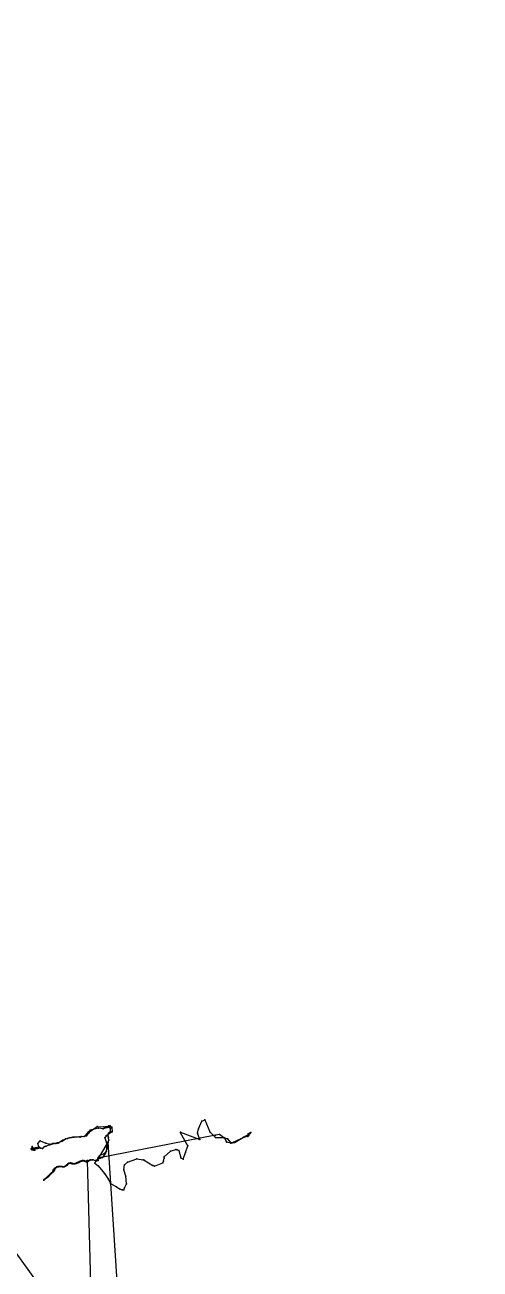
# Model space of a CAD drawing. Header units: metres. Extents: x 533996 to 558759, y 1823984 to 1869097.
# Drawn here: x 550192 to 558442, y 1846540 to 1869090 of the extents above; entities that cross this region are included whole.
import ezdxf

# ---------------------------------------------------------------- set-up
doc = ezdxf.new("R2010")
doc.units = ezdxf.units.M
doc.header["$MEASUREMENT"] = 0
doc.layers.add('Unknown Line Type', color=7, linetype='Continuous')
doc.layers.add('Unknown Point Feature', color=7, linetype='Continuous')

msp = doc.modelspace()

# ---------------------------------------------------------------- linework, layer by layer
at = {"layer": 'Unknown Line Type', "color": 4, "true_color": 0x00ffff}
for points in [[(558442, 1835129, 299), (534041, 1869090, 423)], [(551585, 1838963, 410), (551324, 1848508, 425), (551322, 1848510, 432), (551324, 1848509, 438), (551331, 1848494, 485), (551330, 1848491, 503), (551330, 1848491, 507), (551329, 1848491, 508), (551323, 1848490, 509), (551316, 1848487, 509), (551315, 1848487, 509), (551309, 1848486, 508), (551302, 1848487, 508), (551293, 1848492, 510), (551291, 1848493, 510), (551274, 1848499, 511), (551262, 1848503, 511), (551250, 1848504, 511), (551244, 1848504, 511), (551245, 1848503, 511), (551234, 1848501, 511), (551222, 1848497, 511), (551222, 1848497, 511), (551212, 1848495, 511), (551202, 1848492, 512), (551201, 1848491, 512), (551188, 1848487, 513), (551176, 1848481, 514), (551167, 1848475, 515), (551153, 1848469, 514), (551136, 1848461, 514), (551119, 1848455, 515), (551099, 1848449, 516), (551081, 1848447, 517), (551065, 1848447, 517), (551046, 1848449, 513), (551030, 1848456, 512), (551019, 1848461, 511), (551003, 1848462, 514), (550986, 1848453, 515), (550972, 1848440, 518), (550961, 1848427, 521), (550946, 1848415, 521), (550930, 1848405, 521), (550912, 1848398, 518), (550892, 1848394, 513), (550874, 1848396, 510), (550859, 1848398, 508), (550843, 1848399, 508), (550841, 1848399, 508), (550822, 1848399, 510), (550814, 1848399, 510), (550795, 1848398, 509), (550779, 1848394, 511), (550766, 1848389, 513), (550757, 1848382, 515), (550751, 1848375, 516), (550743, 1848366, 518), (550737, 1848354, 521), (550729, 1848339, 524), (550728, 1848335, 524), (550720, 1848320, 526), (550712, 1848308, 526), (550700, 1848297, 530), (550690, 1848289, 532), (550682, 1848283, 533), (550669, 1848271, 531), (550659, 1848264, 528), (550656, 1848258, 530), (550646, 1848251, 528), (550636, 1848240, 530), (550629, 1848231, 533), (550620, 1848224, 535), (550611, 1848215, 533), (550599, 1848205, 530), (550593, 1848199, 526), (550583, 1848196, 521), (550580, 1848190, 518), (550565, 1848180, 514), (550555, 1848172, 513), (550546, 1848166, 513), (550543, 1848162, 513), (550541, 1848160, 514), (550537, 1848156, 515), (550536, 1848155, 517), (550539, 1848158, 516), (550547, 1848167, 515), (550557, 1848178, 515), (550564, 1848183, 515), (550581, 1848194, 514), (550596, 1848206, 515), (550606, 1848220, 519), (550620, 1848233, 519), (550635, 1848248, 519), (550648, 1848261, 526), (550660, 1848270, 532), (550675, 1848284, 538), (550691, 1848298, 542), (550700, 1848314, 545), (550706, 1848330, 551), (550706, 1848331, 551), (550719, 1848354, 546), (550739, 1848376, 541), (550770, 1848391, 536), (550771, 1848391, 536), (550800, 1848395, 533), (550834, 1848398, 513), (550857, 1848397, 510), (550880, 1848396, 513), (550901, 1848394, 515), (550912, 1848397, 517), (550930, 1848406, 517), (550942, 1848418, 516), (550953, 1848431, 517), (550968, 1848446, 516), (550986, 1848460, 513), (550992, 1848462, 510), (551016, 1848466, 502), (551040, 1848462, 499), (551061, 1848453, 499), (551084, 1848450, 498), (551106, 1848455, 497), (551127, 1848465, 498), (551144, 1848472, 497), (551166, 1848480, 496), (551184, 1848491, 496), (551197, 1848494, 499), (551218, 1848501, 500), (551239, 1848506, 500), (551263, 1848508, 500), (551274, 1848502, 500), (551297, 1848495, 502), (551311, 1848489, 507), (551330, 1848490, 513), (551345, 1848496, 513), (551352, 1848502, 515), (551357, 1848506, 510), (551359, 1848510, 509), (551374, 1848515, 509), (551374, 1848519, 509), (551380, 1848519, 509), (551387, 1848520, 510), (551418, 1848518, 512), (551428, 1848518, 513), (551489, 1848505, 518), (551518, 1848507, 524), (551515, 1848522, 527), (551512, 1848522, 526), (551511, 1848522, 526), (551510, 1848521, 525), (551510, 1848522, 524), (551511, 1848522, 523), (551512, 1848522, 521), (551512, 1848521, 519), (551513, 1848521, 519), (551512, 1848526, 519), (551520, 1848558, 519), (551544, 1848596, 521), (551572, 1848616, 522), (551623, 1848632, 524), (551671, 1848679, 526), (551684, 1848734, 531), (551680, 1848734, 535), (551680, 1848758, 538), (551681, 1848783, 538), (551714, 1848877, 538), (551707, 1848921, 539), (551699, 1848939, 541), (551708, 1849001, 546), (551744, 1849041, 550), (551743, 1849092, 558), (551734, 1849101, 561), (551724, 1849108, 563), (551684, 1849108, 569), (551612, 1849083, 576), (551524, 1849093, 582), (551375, 1849060, 585), (551339, 1849023, 587), (551265, 1848946, 592), (551192, 1848933, 597), (551178, 1848938, 598), (551072, 1848934, 599), (551058, 1848932, 599), (550962, 1848909, 599), (550880, 1848878, 599), (550807, 1848830, 598), (550792, 1848824, 598), (550766, 1848822, 598), (550754, 1848817, 598), (550721, 1848818, 597), (550701, 1848818, 597), (550698, 1848817, 597), (550642, 1848793, 598), (550575, 1848770, 600), (550556, 1848763, 600), (550531, 1848743, 602), (550514, 1848725, 604), (550481, 1848730, 610), (550451, 1848744, 615), (550382, 1848735, 619), (550371, 1848734, 620), (550333, 1848735, 625), (550332, 1848731, 623), (550329, 1848730, 622), (550327, 1848731, 625), (550321, 1848730, 625), (550319, 1848730, 626), (550320, 1848730, 627), (550316, 1848728, 627), (550317, 1848725, 628), (550317, 1848723, 629), (550317, 1848723, 628), (550323, 1848729, 628), (550330, 1848731, 628), (550334, 1848733, 626), (550330, 1848730, 626), (550324, 1848737, 627), (550324, 1848741, 627), (550325, 1848756, 626), (550323, 1848762, 628), (550325, 1848757, 625), (550323, 1848749, 625), (550322, 1848744, 625), (550320, 1848735, 625), (550317, 1848728, 625), (550315, 1848725, 624), (550311, 1848723, 625), (550312, 1848723, 626), (550314, 1848723, 627), (550314, 1848723, 628), (550313, 1848722, 630), (550312, 1848720, 628), (550312, 1848720, 627), (550312, 1848720, 626), (550310, 1848720, 627), (550308, 1848719, 628), (550309, 1848720, 628), (550310, 1848721, 627), (550311, 1848722, 627), (550317, 1848724, 626), (550333, 1848736, 625), (550333, 1848733, 624), (550331, 1848731, 624), (550332, 1848733, 623), (550333, 1848733, 624), (550336, 1848732, 623), (550334, 1848733, 623), (550331, 1848735, 624), (550330, 1848735, 625), (550331, 1848734, 623), (550331, 1848735, 623), (550332, 1848736, 629), (550334, 1848736, 627), (550333, 1848733, 624), (550333, 1848731, 624), (550334, 1848731, 625), (550332, 1848735, 623), (550331, 1848731, 622), (550332, 1848734, 623), (550318, 1848725, 621), (550313, 1848726, 622), (550308, 1848722, 625), (550305, 1848722, 622), (550308, 1848722, 620), (550306, 1848721, 625), (550307, 1848720, 625), (550307, 1848721, 626), (550307, 1848722, 625), (550306, 1848723, 625), (550305, 1848723, 628), (550307, 1848723, 623), (550307, 1848718, 622), (550308, 1848721, 619), (550310, 1848723, 620), (550316, 1848724, 620), (550319, 1848725, 620), (550327, 1848719, 618), (550320, 1848711, 618), (550313, 1848710, 618), (550324, 1848702, 620), (550333, 1848702, 621), (550345, 1848699, 621), (550355, 1848696, 622), (550356, 1848696, 622), (550372, 1848698, 625), (550371, 1848699, 627), (550370, 1848701, 629), (550356, 1848698, 628), (550336, 1848699, 624), (550323, 1848703, 620), (550332, 1848713, 616), (550359, 1848720, 616), (550387, 1848725, 616), (550412, 1848725, 615), (550431, 1848730, 614), (550446, 1848733, 613), (550455, 1848742, 613), (550453, 1848745, 613), (550447, 1848757, 614), (550452, 1848753, 614), (550446, 1848749, 614), (550441, 1848747, 614), (550437, 1848746, 614), (550416, 1848740, 615), (550408, 1848739, 614), (550402, 1848738, 614), (550398, 1848737, 616), (550392, 1848737, 618), (550382, 1848735, 619), (550373, 1848735, 620), (550351, 1848734, 621), (550333, 1848735, 625), (550331, 1848733, 624), (550331, 1848733, 626), (550335, 1848732, 625), (550355, 1848730, 624), (550426, 1848742, 620), (550453, 1848745, 616), (550451, 1848745, 616), (550445, 1848747, 616), (550442, 1848756, 615), (550429, 1848814, 613), (550471, 1848866, 608), (550574, 1848823, 606), (550647, 1848803, 603), (550673, 1848807, 603), (550781, 1848831, 603), (550866, 1848860, 604), (550926, 1848900, 604), (550997, 1848919, 606), (551083, 1848932, 607), (551210, 1848946, 607), (551307, 1848957, 604), (551382, 1849043, 596), (551504, 1849127, 593), (551621, 1849121, 591), (551653, 1849117, 590), (551712, 1849135, 587), (551738, 1849135, 585), (551767, 1849111, 582), (551774, 1849030, 572), (551668, 1848958, 546), (551640, 1848917, 531), (551687, 1848776, 535), (551653, 1848642, 526), (551597, 1848564, 523), (551484, 1848516, 522), (551460, 1848462, 522), (551522, 1848413, 523), (551634, 1848271, 521), (551707, 1848162, 526), (551741, 1848091, 527), (551852, 1848030, 526), (551905, 1847995, 526), (551954, 1847978, 526), (551988, 1847976, 526), (551999, 1848014, 525), (552035, 1848088, 521), (552024, 1848223, 517), (551985, 1848340, 517), (551995, 1848433, 518), (552050, 1848481, 518), (552222, 1848540, 519), (552335, 1848523, 517), (552351, 1848513, 517), (552512, 1848419, 516), (552544, 1848403, 516), (552690, 1848467, 515), (552703, 1848499, 515), (552716, 1848550, 514), (552717, 1848574, 513), (552832, 1848680, 506), (552927, 1848706, 505), (552950, 1848703, 504), (552980, 1848692, 503), (553020, 1848554, 480), (553058, 1848535, 488), (553102, 1848653, 490), (553147, 1848776, 494), (553011, 1849011, 503), (553012, 1849021, 501), (553361, 1848891, 447), (553321, 1849004, 460), (553336, 1849082, 458), (553400, 1849220, 463), (553451, 1849245, 463), (553543, 1849027, 488), (553649, 1848923, 493), (553799, 1848928, 489), (553866, 1848899, 489), (553918, 1848835, 489), (553991, 1848832, 488), (554003, 1848841, 488), (554153, 1848933, 488), (554273, 1848995, 492), (554287, 1849017, 489), (554256, 1848996, 487), (554253, 1848986, 487), (554250, 1848986, 487), (554253, 1848988, 487), (554245, 1848983, 487), (554240, 1848994, 486), (554250, 1848986, 486), (554241, 1848986, 486), (554238, 1848993, 487), (554238, 1848994, 487), (554234, 1848941, 487), (554243, 1848981, 487), (554245, 1848981, 487), (554248, 1848986, 488), (554248, 1848979, 488), (554239, 1848987, 493), (554245, 1848976, 501), (554251, 1848985, 494), (554249, 1848988, 491), (554252, 1848990, 489), (554247, 1848985, 489), (554248, 1848963, 490), (554237, 1848957, 489), (554106, 1848904, 482), (553947, 1848828, 474), (553925, 1848820, 473), (553849, 1848839, 469), (553840, 1848860, 467), (553819, 1848903, 464), (553717, 1848982, 463), (553645, 1848966, 468), (551511, 1848548, 521), (551511, 1848548, 521), (551511, 1848548, 525), (551511, 1848549, 526), (551506, 1848514, 519), (551507, 1848513, 530), (551506, 1848515, 530), (551682, 1848808, 539), (551683, 1848809, 538), (551683, 1848808, 537), (551685, 1848806, 540), (551690, 1848816, 540), (551692, 1848823, 543), (551696, 1848828, 541), (551698, 1848830, 541), (551698, 1848840, 539), (551701, 1848839, 540), (551700, 1848840, 541), (551699, 1848842, 541), (551697, 1848843, 539), (551695, 1848840, 538), (551695, 1848838, 538), (551696, 1848840, 539), (553294, 1824054, 442)]]:
    msp.add_polyline3d(points, dxfattribs=at)
at = {"layer": 'Unknown Point Feature'}
for p in [(551504, 1849127, 593), (551621, 1849121, 591), (551653, 1849117, 590), (551684, 1849108, 569), (551712, 1849135, 587), (551724, 1849108, 563), (551734, 1849101, 561), (551738, 1849135, 585), (551767, 1849111, 582), (553400, 1849220, 463), (553451, 1849245, 463), (550880, 1848878, 599), (550926, 1848900, 604), (550962, 1848909, 599), (550997, 1848919, 606), (551058, 1848932, 599), (551072, 1848934, 599), (551083, 1848932, 607), (551178, 1848938, 598), (551192, 1848933, 597), (551210, 1848946, 607), (551265, 1848946, 592), (551307, 1848957, 604), (551339, 1849023, 587), (551375, 1849060, 585), (551382, 1849043, 596), (551524, 1849093, 582), (551612, 1849083, 576), (551640, 1848917, 531), (551668, 1848958, 546), (551699, 1848939, 541), (551707, 1848921, 539), (551708, 1849001, 546), (551714, 1848877, 538), (551743, 1849092, 558), (551744, 1849041, 550), (551774, 1849030, 572), (553011, 1849011, 503), (553012, 1849021, 501), (553321, 1849004, 460), (553336, 1849082, 458), (553361, 1848891, 447), (553543, 1849027, 488), (553645, 1848966, 468), (553649, 1848923, 493), (553717, 1848982, 463), (553799, 1848928, 489), (553819, 1848903, 464), (553866, 1848899, 489), (554106, 1848904, 482), (554153, 1848933, 488), (554234, 1848941, 487), (554237, 1848957, 489), (554238, 1848994, 487), (554238, 1848993, 487), (554239, 1848987, 493), (554240, 1848994, 486), (554241, 1848986, 486), (554243, 1848981, 487), (554245, 1848983, 487), (554245, 1848981, 487), (554245, 1848976, 501), (554247, 1848985, 489), (554248, 1848986, 488), (554248, 1848979, 488), (554248, 1848963, 490), (554249, 1848988, 491), (554250, 1848986, 487), (554250, 1848986, 486), (554251, 1848985, 494), (554252, 1848990, 489), (554253, 1848988, 487), (554253, 1848986, 487), (554256, 1848996, 487), (554273, 1848995, 492), (554287, 1849017, 489), (550305, 1848723, 628), (550305, 1848722, 622), (550306, 1848723, 625), (550306, 1848721, 625), (550307, 1848723, 623), (550307, 1848722, 625), (550307, 1848721, 626), (550307, 1848720, 625), (550307, 1848718, 622), (550308, 1848722, 625), (550308, 1848722, 620), (550308, 1848721, 619), (550308, 1848719, 628), (550309, 1848720, 628), (550310, 1848723, 620), (550310, 1848721, 627), (550310, 1848720, 627), (550311, 1848723, 625), (550311, 1848722, 627), (550312, 1848723, 626), (550312, 1848720, 628), (550312, 1848720, 627), (550312, 1848720, 626), (550313, 1848726, 622), (550313, 1848722, 630), (550313, 1848710, 618), (550314, 1848723, 627), (550314, 1848723, 628), (550315, 1848725, 624), (550316, 1848728, 627), (550316, 1848724, 620), (550317, 1848728, 625), (550317, 1848725, 628), (550317, 1848724, 626), (550317, 1848723, 629), (550317, 1848723, 628), (550318, 1848725, 621), (550319, 1848730, 626), (550319, 1848725, 620), (550320, 1848735, 625), (550320, 1848730, 627), (550320, 1848711, 618), (550321, 1848730, 625), (550322, 1848744, 625), (550323, 1848762, 628), (550323, 1848749, 625), (550323, 1848729, 628), (550323, 1848703, 620), (550324, 1848741, 627), (550324, 1848737, 627), (550324, 1848702, 620), (550325, 1848757, 625), (550325, 1848756, 626), (550327, 1848731, 625), (550327, 1848719, 618), (550329, 1848730, 622), (550330, 1848735, 625), (550330, 1848731, 628), (550330, 1848730, 626), (550331, 1848735, 624), (550331, 1848735, 623), (550331, 1848734, 623), (550331, 1848733, 624), (550331, 1848733, 626), (550331, 1848731, 624), (550331, 1848731, 622), (550332, 1848736, 629), (550332, 1848735, 623), (550332, 1848734, 623), (550332, 1848733, 623), (550332, 1848731, 623), (550332, 1848713, 616), (550333, 1848736, 625), (550333, 1848735, 625), (550333, 1848735, 625), (550333, 1848733, 624), (550333, 1848733, 624), (550333, 1848733, 624), (550333, 1848731, 624), (550333, 1848702, 621), (550334, 1848736, 627), (550334, 1848733, 626), (550334, 1848733, 623), (550334, 1848731, 625), (550335, 1848732, 625), (550336, 1848732, 623), (550336, 1848699, 624), (550345, 1848699, 621), (550351, 1848734, 621), (550355, 1848730, 624), (550355, 1848696, 622), (550356, 1848698, 628), (550356, 1848696, 622), (550359, 1848720, 616), (550370, 1848701, 629), (550371, 1848734, 620), (550371, 1848699, 627), (550372, 1848698, 625), (550373, 1848735, 620), (550382, 1848735, 619), (550382, 1848735, 619), (550387, 1848725, 616), (550392, 1848737, 618), (550398, 1848737, 616), (550402, 1848738, 614), (550408, 1848739, 614), (550412, 1848725, 615), (550416, 1848740, 615), (550426, 1848742, 620), (550429, 1848814, 613), (550431, 1848730, 614), (550437, 1848746, 614), (550441, 1848747, 614), (550442, 1848756, 615), (550445, 1848747, 616), (550446, 1848749, 614), (550446, 1848733, 613), (550447, 1848757, 614), (550451, 1848745, 616), (550451, 1848744, 615), (550452, 1848753, 614), (550453, 1848745, 613), (550453, 1848745, 616), (550455, 1848742, 613), (550471, 1848866, 608), (550481, 1848730, 610), (550514, 1848725, 604), (550531, 1848743, 602), (550556, 1848763, 600), (550574, 1848823, 606), (550575, 1848770, 600), (550642, 1848793, 598), (550647, 1848803, 603), (550673, 1848807, 603), (550698, 1848817, 597), (550701, 1848818, 597), (550721, 1848818, 597), (550754, 1848817, 598), (550766, 1848822, 598), (550781, 1848831, 603), (550792, 1848824, 598), (550807, 1848830, 598), (550866, 1848860, 604), (551671, 1848679, 526), (551680, 1848758, 538), (551680, 1848734, 535), (551681, 1848783, 538), (551682, 1848808, 539), (551683, 1848809, 538), (551683, 1848808, 537), (551684, 1848734, 531), (551685, 1848806, 540), (551687, 1848776, 535), (551690, 1848816, 540), (551692, 1848823, 543), (551695, 1848840, 538), (551695, 1848838, 538), (551696, 1848840, 539), (551696, 1848828, 541), (551697, 1848843, 539), (551698, 1848840, 539), (551698, 1848830, 541), (551699, 1848842, 541), (551700, 1848840, 541), (551701, 1848839, 540), (552832, 1848680, 506), (552927, 1848706, 505), (552950, 1848703, 504), (552980, 1848692, 503), (553102, 1848653, 490), (553147, 1848776, 494), (553840, 1848860, 467), (553849, 1848839, 469), (553918, 1848835, 489), (553925, 1848820, 473), (553947, 1848828, 474), (553991, 1848832, 488), (554003, 1848841, 488), (550953, 1848431, 517), (550961, 1848427, 521), (550968, 1848446, 516), (550972, 1848440, 518), (550986, 1848460, 513), (550986, 1848453, 515), (550992, 1848462, 510), (551003, 1848462, 514), (551016, 1848466, 502), (551019, 1848461, 511), (551030, 1848456, 512), (551040, 1848462, 499), (551046, 1848449, 513), (551061, 1848453, 499), (551065, 1848447, 517), (551081, 1848447, 517), (551084, 1848450, 498), (551099, 1848449, 516), (551106, 1848455, 497), (551119, 1848455, 515), (551127, 1848465, 498), (551136, 1848461, 514), (551144, 1848472, 497), (551153, 1848469, 514), (551166, 1848480, 496), (551167, 1848475, 515), (551176, 1848481, 514), (551184, 1848491, 496), (551188, 1848487, 513), (551197, 1848494, 499), (551201, 1848491, 512), (551202, 1848492, 512), (551212, 1848495, 511), (551218, 1848501, 500), (551222, 1848497, 511), (551222, 1848497, 511), (551234, 1848501, 511), (551239, 1848506, 500), (551244, 1848504, 511), (551245, 1848503, 511), (551250, 1848504, 511), (551262, 1848503, 511), (551263, 1848508, 500), (551274, 1848502, 500), (551274, 1848499, 511), (551291, 1848493, 510), (551293, 1848492, 510), (551297, 1848495, 502), (551302, 1848487, 508), (551309, 1848486, 508), (551311, 1848489, 507), (551315, 1848487, 509), (551316, 1848487, 509), (551322, 1848510, 432), (551323, 1848490, 509), (551324, 1848509, 438), (551324, 1848508, 425), (551329, 1848491, 508), (551330, 1848491, 503), (551330, 1848491, 507), (551330, 1848490, 513), (551331, 1848494, 485), (551345, 1848496, 513), (551352, 1848502, 515), (551357, 1848506, 510), (551359, 1848510, 509), (551374, 1848519, 509), (551374, 1848515, 509), (551380, 1848519, 509), (551387, 1848520, 510), (551418, 1848518, 512), (551428, 1848518, 513), (551460, 1848462, 522), (551484, 1848516, 522), (551489, 1848505, 518), (551506, 1848515, 530), (551506, 1848514, 519), (551507, 1848513, 530), (551510, 1848522, 524), (551510, 1848521, 525), (551511, 1848549, 526), (551511, 1848548, 521), (551511, 1848548, 521), (551511, 1848548, 525), (551511, 1848522, 526), (551511, 1848522, 523), (551512, 1848526, 519), (551512, 1848522, 526), (551512, 1848522, 521), (551512, 1848521, 519), (551513, 1848521, 519), (551515, 1848522, 527), (551518, 1848507, 524), (551520, 1848558, 519), (551544, 1848596, 521), (551572, 1848616, 522), (551597, 1848564, 523), (551623, 1848632, 524), (551653, 1848642, 526), (551995, 1848433, 518), (552050, 1848481, 518), (552222, 1848540, 519), (552335, 1848523, 517), (552351, 1848513, 517), (552512, 1848419, 516), (552690, 1848467, 515), (552703, 1848499, 515), (552716, 1848550, 514), (552717, 1848574, 513), (553020, 1848554, 480), (553058, 1848535, 488), (550581, 1848194, 514), (550583, 1848196, 521), (550593, 1848199, 526), (550596, 1848206, 515), (550599, 1848205, 530), (550606, 1848220, 519), (550611, 1848215, 533), (550620, 1848233, 519), (550620, 1848224, 535), (550629, 1848231, 533), (550635, 1848248, 519), (550636, 1848240, 530), (550646, 1848251, 528), (550648, 1848261, 526), (550656, 1848258, 530), (550659, 1848264, 528), (550660, 1848270, 532), (550669, 1848271, 531), (550675, 1848284, 538), (550682, 1848283, 533), (550690, 1848289, 532), (550691, 1848298, 542), (550700, 1848314, 545), (550700, 1848297, 530), (550706, 1848331, 551), (550706, 1848330, 551), (550712, 1848308, 526), (550719, 1848354, 546), (550720, 1848320, 526), (550728, 1848335, 524), (550729, 1848339, 524), (550737, 1848354, 521), (550739, 1848376, 541), (550743, 1848366, 518), (550751, 1848375, 516), (550757, 1848382, 515), (550766, 1848389, 513), (550770, 1848391, 536), (550771, 1848391, 536), (550779, 1848394, 511), (550795, 1848398, 509), (550800, 1848395, 533), (550814, 1848399, 510), (550822, 1848399, 510), (550834, 1848398, 513), (550841, 1848399, 508), (550843, 1848399, 508), (550857, 1848397, 510), (550859, 1848398, 508), (550874, 1848396, 510), (550880, 1848396, 513), (550892, 1848394, 513), (550901, 1848394, 515), (550912, 1848398, 518), (550912, 1848397, 517), (550930, 1848406, 517), (550930, 1848405, 521), (550942, 1848418, 516), (550946, 1848415, 521), (551522, 1848413, 523), (551634, 1848271, 521), (551985, 1848340, 517), (552024, 1848223, 517), (552544, 1848403, 516), (550536, 1848155, 517), (550537, 1848156, 515), (550539, 1848158, 516), (550541, 1848160, 514), (550543, 1848162, 513), (550546, 1848166, 513), (550547, 1848167, 515), (550555, 1848172, 513), (550557, 1848178, 515), (550564, 1848183, 515), (550565, 1848180, 514), (550580, 1848190, 518), (551707, 1848162, 526), (551741, 1848091, 527), (551852, 1848030, 526), (551905, 1847995, 526), (551954, 1847978, 526), (551988, 1847976, 526), (551999, 1848014, 525), (552035, 1848088, 521)]:
    msp.add_point(p, dxfattribs=at)

doc.saveas('drawing.dxf')
